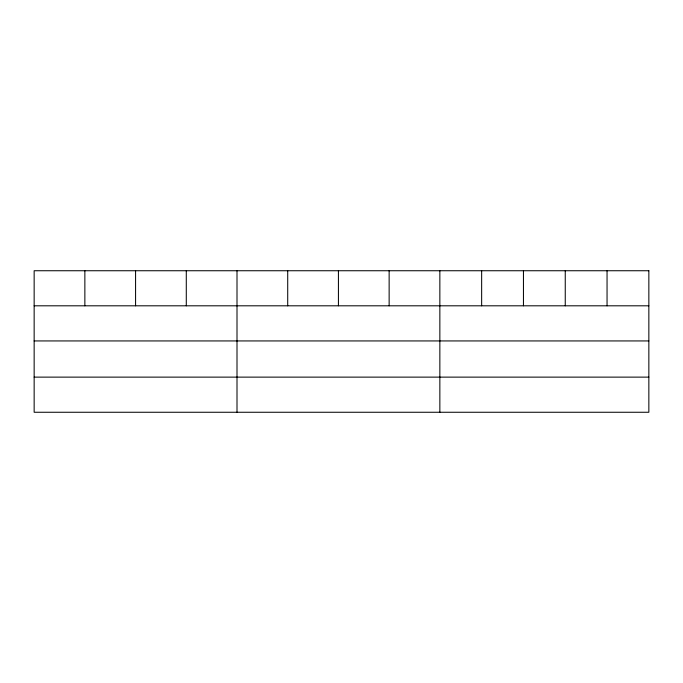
<?xml version="1.0" encoding="UTF-8"?>
<svg xmlns="http://www.w3.org/2000/svg" width="683" height="683" viewBox="0 0 683 683"><rect width="100%" height="100%" fill="white"/><g stroke="black" fill="none" stroke-linecap="round" stroke-linejoin="round"><path stroke-width="1.02" d="M34.15 305.805L648.85 305.805M34.15 340.937L648.85 340.937M34.15 377.127L648.85 377.127M607.05 270.741L607.05 305.805M565.251 270.741L565.251 305.805M523.451 270.741L523.451 305.805M481.652 270.741L481.652 305.805M439.852 270.741L439.852 412.259M389.139 270.741L389.139 305.805M338.426 270.741L338.426 305.805M287.714 270.741L287.714 305.805M237.001 270.741L237.001 412.259M186.288 270.741L186.288 305.805M135.576 270.741L135.576 305.805M84.863 270.741L84.863 305.805M648.85 270.741L34.15 270.741L34.15 412.259L648.85 412.259L648.85 270.741"/></g></svg>
